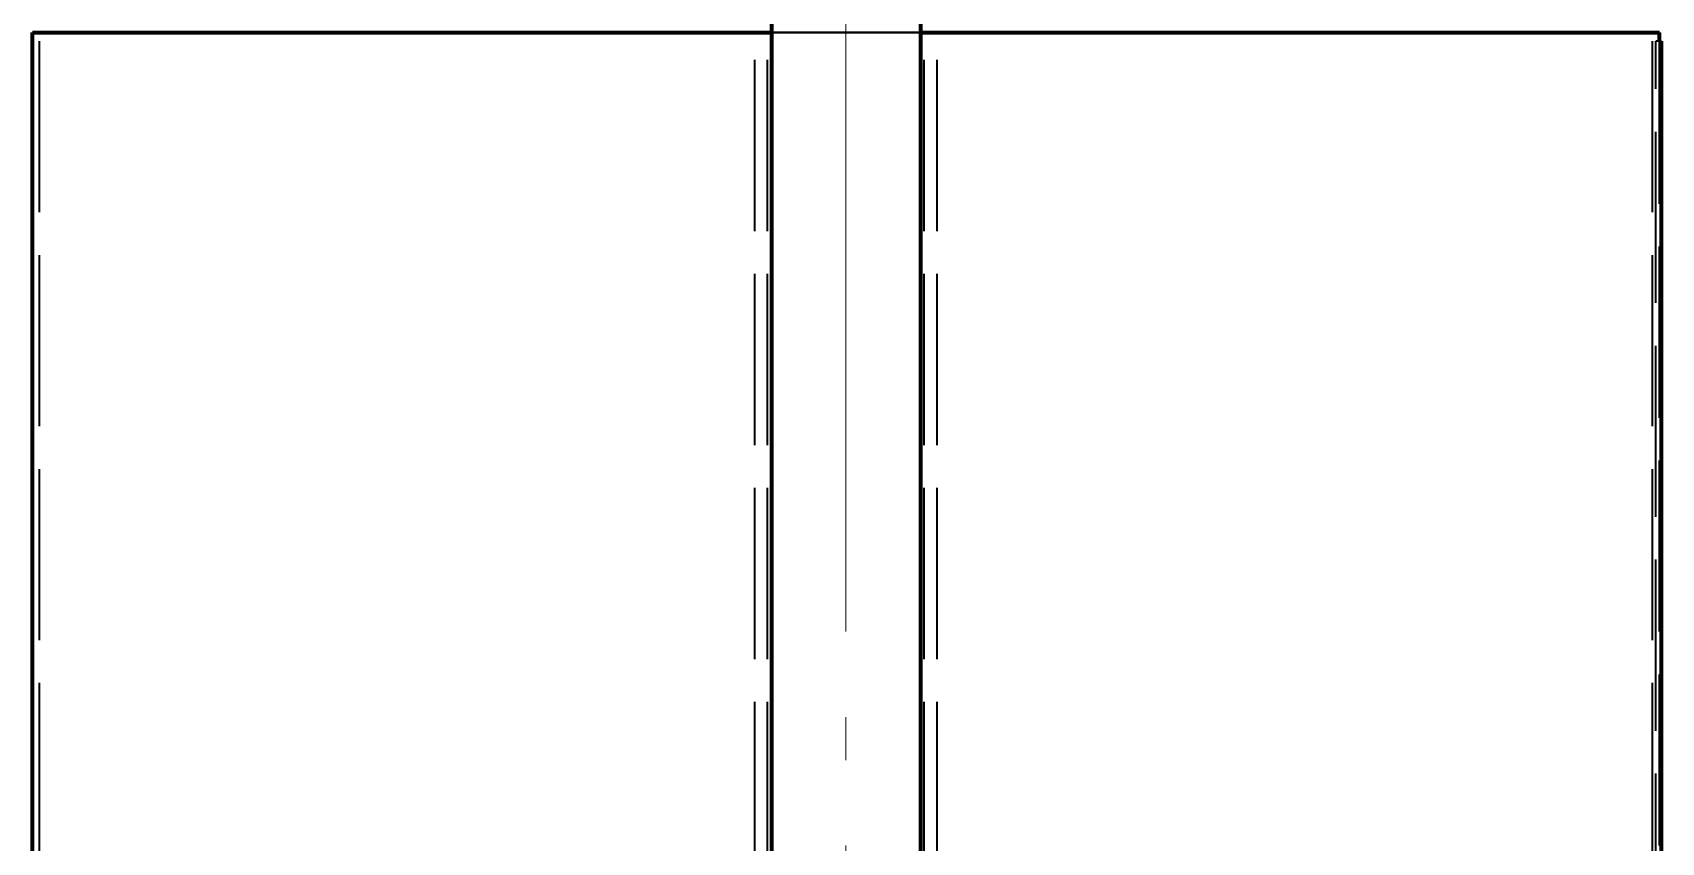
# Model space of a CAD drawing. Header units: millimetres. Extents: x 0 to 2208, y 0 to 420.
# Drawn here: x 170.83 to 208.88, y 198.61 to 217.54 of the extents above; entities that cross this region are included whole.
import ezdxf

# ---------------------------------------------------------------- set-up
doc = ezdxf.new("R2010")
doc.units = ezdxf.units.MM
doc.linetypes.add('IRAM-E-TRAZOS', pattern=[5, 4, -1])
doc.linetypes.add('IRAM-F-TRAZO-PUNTO', pattern=[20, 15, -2, 1, -2])
for name, color, linetype, lineweight in [('01-VISIBLE', 7, 'CONTINUOUS', 70), ('02-OCULTA', 4, 'IRAM-E-TRAZOS', 35), ('03-EJE', 1, 'IRAM-F-TRAZO-PUNTO', 18)]:
    doc.layers.add(name, color=color, linetype=linetype, lineweight=lineweight)

msp = doc.modelspace()

# ---------------------------------------------------------------- linework, layer by layer
at = {"layer": '01-VISIBLE'}
for p, q in [((188.087, 227.22), (188.087, 187.135)), ((191.567, 227.22), (191.567, 187.135)), ((170.827, 178.935), (170.827, 217.535)), ((208.827, 217.335), (208.827, 217.535)), ((208.875, 198.138), (208.875, 217.335))]:
    msp.add_line(p, q, dxfattribs=at)
for points in [[(170.827, 217.535), (170.927, 217.535), (171.028, 217.535), (171.128, 217.535), (171.228, 217.535), (171.329, 217.535), (171.429, 217.535), (171.529, 217.535), (171.63, 217.535), (171.73, 217.535), (171.83, 217.535), (171.931, 217.535), (172.031, 217.535), (172.132, 217.535), (172.232, 217.535), (172.332, 217.535), (172.433, 217.535), (172.533, 217.535), (172.633, 217.535), (172.734, 217.535), (172.834, 217.535), (172.934, 217.535), (173.035, 217.535), (173.135, 217.535), (173.235, 217.535), (173.336, 217.535), (173.436, 217.535), (173.536, 217.535), (173.637, 217.535), (173.737, 217.535), (173.837, 217.535), (173.938, 217.535), (174.038, 217.535), (174.139, 217.535), (174.239, 217.535), (174.339, 217.535), (174.44, 217.535), (174.54, 217.535), (174.64, 217.535), (174.741, 217.535), (174.841, 217.535), (174.941, 217.535), (175.042, 217.535), (175.142, 217.535), (175.242, 217.535), (175.343, 217.535), (175.443, 217.535), (175.543, 217.535), (175.644, 217.535), (175.744, 217.535), (175.844, 217.535), (175.945, 217.535), (176.045, 217.535), (176.145, 217.535), (176.246, 217.535), (176.346, 217.535), (176.447, 217.535), (176.547, 217.535), (176.647, 217.535), (176.748, 217.535), (176.848, 217.535), (176.948, 217.535), (177.049, 217.535), (177.149, 217.535), (177.249, 217.535), (177.35, 217.535), (177.45, 217.535), (177.55, 217.535), (177.651, 217.535), (177.751, 217.535), (177.851, 217.535), (177.952, 217.535), (178.052, 217.535), (178.152, 217.535), (178.253, 217.535), (178.353, 217.535), (178.454, 217.535), (178.554, 217.535), (178.654, 217.535), (178.755, 217.535), (178.855, 217.535), (178.955, 217.535), (179.056, 217.535), (179.156, 217.535), (179.256, 217.535), (179.357, 217.535), (179.457, 217.535), (179.557, 217.535), (179.658, 217.535), (179.758, 217.535), (179.858, 217.535), (179.959, 217.535), (180.059, 217.535), (180.159, 217.535), (180.26, 217.535), (180.36, 217.535), (180.46, 217.535), (180.561, 217.535), (180.661, 217.535), (180.762, 217.535), (180.862, 217.535), (180.962, 217.535), (181.063, 217.535), (181.163, 217.535), (181.263, 217.535), (181.364, 217.535), (181.464, 217.535), (181.564, 217.535), (181.665, 217.535), (181.765, 217.535), (181.865, 217.535), (181.966, 217.535), (182.066, 217.535), (182.166, 217.535), (182.267, 217.535), (182.367, 217.535), (182.467, 217.535), (182.568, 217.535), (182.668, 217.535), (182.769, 217.535), (182.869, 217.535), (182.969, 217.535), (183.07, 217.535), (183.17, 217.535), (183.27, 217.535), (183.371, 217.535), (183.471, 217.535), (183.571, 217.535), (183.672, 217.535), (183.772, 217.535), (183.872, 217.535), (183.973, 217.535), (184.073, 217.535), (184.173, 217.535), (184.274, 217.535), (184.374, 217.535), (184.474, 217.535), (184.575, 217.535), (184.675, 217.535), (184.775, 217.535), (184.876, 217.535), (184.976, 217.535), (185.077, 217.535), (185.177, 217.535), (185.277, 217.535), (185.378, 217.535), (185.478, 217.535), (185.578, 217.535), (185.679, 217.535), (185.779, 217.535), (185.879, 217.535), (185.98, 217.535), (186.08, 217.535), (186.18, 217.535), (186.281, 217.535), (186.381, 217.535), (186.481, 217.535), (186.582, 217.535), (186.682, 217.535), (186.782, 217.535), (186.883, 217.535), (186.983, 217.535), (187.084, 217.535), (187.184, 217.535), (187.284, 217.535), (187.385, 217.535), (187.485, 217.535), (187.585, 217.535), (187.686, 217.535), (187.786, 217.535), (187.886, 217.535), (187.987, 217.535), (188.087, 217.535)], [(191.567, 217.535), (191.667, 217.535), (191.768, 217.535), (191.868, 217.535), (191.968, 217.535), (192.069, 217.535), (192.169, 217.535), (192.269, 217.535), (192.37, 217.535), (192.47, 217.535), (192.57, 217.535), (192.671, 217.535), (192.771, 217.535), (192.872, 217.535), (192.972, 217.535), (193.072, 217.535), (193.173, 217.535), (193.273, 217.535), (193.373, 217.535), (193.474, 217.535), (193.574, 217.535), (193.674, 217.535), (193.775, 217.535), (193.875, 217.535), (193.975, 217.535), (194.076, 217.535), (194.176, 217.535), (194.276, 217.535), (194.377, 217.535), (194.477, 217.535), (194.577, 217.535), (194.678, 217.535), (194.778, 217.535), (194.879, 217.535), (194.979, 217.535), (195.079, 217.535), (195.18, 217.535), (195.28, 217.535), (195.38, 217.535), (195.481, 217.535), (195.581, 217.535), (195.681, 217.535), (195.782, 217.535), (195.882, 217.535), (195.982, 217.535), (196.083, 217.535), (196.183, 217.535), (196.283, 217.535), (196.384, 217.535), (196.484, 217.535), (196.584, 217.535), (196.685, 217.535), (196.785, 217.535), (196.885, 217.535), (196.986, 217.535), (197.086, 217.535), (197.187, 217.535), (197.287, 217.535), (197.387, 217.535), (197.488, 217.535), (197.588, 217.535), (197.688, 217.535), (197.789, 217.535), (197.889, 217.535), (197.989, 217.535), (198.09, 217.535), (198.19, 217.535), (198.29, 217.535), (198.391, 217.535), (198.491, 217.535), (198.591, 217.535), (198.692, 217.535), (198.792, 217.535), (198.892, 217.535), (198.993, 217.535), (199.093, 217.535), (199.194, 217.535), (199.294, 217.535), (199.394, 217.535), (199.495, 217.535), (199.595, 217.535), (199.695, 217.535), (199.796, 217.535), (199.896, 217.535), (199.996, 217.535), (200.097, 217.535), (200.197, 217.535), (200.297, 217.535), (200.398, 217.535), (200.498, 217.535), (200.598, 217.535), (200.699, 217.535), (200.799, 217.535), (200.899, 217.535), (201, 217.535), (201.1, 217.535), (201.2, 217.535), (201.301, 217.535), (201.401, 217.535), (201.502, 217.535), (201.602, 217.535), (201.702, 217.535), (201.803, 217.535), (201.903, 217.535), (202.003, 217.535), (202.104, 217.535), (202.204, 217.535), (202.304, 217.535), (202.405, 217.535), (202.505, 217.535), (202.605, 217.535), (202.706, 217.535), (202.806, 217.535), (202.906, 217.535), (203.007, 217.535), (203.107, 217.535), (203.207, 217.535), (203.308, 217.535), (203.408, 217.535), (203.509, 217.535), (203.609, 217.535), (203.709, 217.535), (203.81, 217.535), (203.91, 217.535), (204.01, 217.535), (204.111, 217.535), (204.211, 217.535), (204.311, 217.535), (204.412, 217.535), (204.512, 217.535), (204.612, 217.535), (204.713, 217.535), (204.813, 217.535), (204.913, 217.535), (205.014, 217.535), (205.114, 217.535), (205.214, 217.535), (205.315, 217.535), (205.415, 217.535), (205.515, 217.535), (205.616, 217.535), (205.716, 217.535), (205.817, 217.535), (205.917, 217.535), (206.017, 217.535), (206.118, 217.535), (206.218, 217.535), (206.318, 217.535), (206.419, 217.535), (206.519, 217.535), (206.619, 217.535), (206.72, 217.535), (206.82, 217.535), (206.92, 217.535), (207.021, 217.535), (207.121, 217.535), (207.221, 217.535), (207.322, 217.535), (207.422, 217.535), (207.522, 217.535), (207.623, 217.535), (207.723, 217.535), (207.824, 217.535), (207.924, 217.535), (208.024, 217.535), (208.125, 217.535), (208.225, 217.535), (208.325, 217.535), (208.426, 217.535), (208.526, 217.535), (208.626, 217.535), (208.727, 217.535), (208.827, 217.535)]]:
    msp.add_lwpolyline(points, dxfattribs=at)
at = {"layer": '02-OCULTA'}
for p, q in [((187.697, 127.895), (187.697, 230.99)), ((187.997, 127.895), (187.997, 230.99)), ((191.657, 127.895), (191.657, 230.99)), ((191.957, 127.895), (191.957, 230.99)), ((170.987, 123.335), (170.987, 217.535)), ((208.667, 123.335), (208.667, 217.535)), ((208.875, 217.335), (208.747, 217.335)), ((208.747, 126.217), (208.747, 217.335)), ((208.875, 217.335), (208.747, 217.335)), ((208.747, 126.217), (208.747, 217.335)), ((208.827, 123.535), (208.827, 217.335)), ((208.875, 123.535), (208.875, 217.335))]:
    msp.add_line(p, q, dxfattribs=at)
for points in [[(189.827, 217.535), (189.727, 217.535), (189.627, 217.535), (189.527, 217.535), (189.427, 217.535), (189.327, 217.535), (189.227, 217.535), (189.127, 217.535), (189.027, 217.535), (188.927, 217.535), (188.827, 217.535), (188.727, 217.535), (188.627, 217.535), (188.527, 217.535), (188.427, 217.535), (188.327, 217.535), (188.227, 217.535), (188.127, 217.535), (188.027, 217.535), (187.927, 217.535), (187.827, 217.535), (187.727, 217.535), (187.627, 217.535), (187.527, 217.535), (187.427, 217.535), (187.327, 217.535), (187.227, 217.535), (187.127, 217.535), (187.027, 217.535), (186.927, 217.535), (186.827, 217.535), (186.727, 217.535), (186.627, 217.535), (186.527, 217.535), (186.427, 217.535), (186.327, 217.535), (186.227, 217.535), (186.127, 217.535), (186.027, 217.535), (185.927, 217.535), (185.827, 217.535), (185.727, 217.535), (185.627, 217.535), (185.527, 217.535), (185.427, 217.535), (185.327, 217.535), (185.227, 217.535), (185.127, 217.535), (185.027, 217.535), (184.927, 217.535), (184.827, 217.535), (184.727, 217.535), (184.627, 217.535), (184.527, 217.535), (184.427, 217.535), (184.327, 217.535), (184.227, 217.535), (184.127, 217.535), (184.027, 217.535), (183.927, 217.535), (183.827, 217.535), (183.727, 217.535), (183.627, 217.535), (183.527, 217.535), (183.427, 217.535), (183.327, 217.535), (183.227, 217.535), (183.127, 217.535), (183.027, 217.535), (182.927, 217.535), (182.827, 217.535), (182.727, 217.535), (182.627, 217.535), (182.527, 217.535), (182.427, 217.535), (182.327, 217.535), (182.227, 217.535), (182.127, 217.535), (182.027, 217.535), (181.927, 217.535), (181.827, 217.535), (181.727, 217.535), (181.627, 217.535), (181.527, 217.535), (181.427, 217.535), (181.327, 217.535), (181.227, 217.535), (181.127, 217.535), (181.027, 217.535), (180.927, 217.535), (180.827, 217.535), (180.727, 217.535), (180.627, 217.535), (180.527, 217.535), (180.427, 217.535), (180.327, 217.535), (180.227, 217.535), (180.127, 217.535), (180.027, 217.535), (179.927, 217.535), (179.827, 217.535), (179.727, 217.535), (179.627, 217.535), (179.527, 217.535), (179.427, 217.535), (179.327, 217.535), (179.227, 217.535), (179.127, 217.535), (179.027, 217.535), (178.927, 217.535), (178.827, 217.535), (178.727, 217.535), (178.627, 217.535), (178.527, 217.535), (178.427, 217.535), (178.327, 217.535), (178.227, 217.535), (178.127, 217.535), (178.027, 217.535), (177.927, 217.535), (177.827, 217.535), (177.727, 217.535), (177.627, 217.535), (177.527, 217.535), (177.427, 217.535), (177.327, 217.535), (177.227, 217.535), (177.127, 217.535), (177.027, 217.535), (176.927, 217.535), (176.827, 217.535), (176.727, 217.535), (176.627, 217.535), (176.527, 217.535), (176.427, 217.535), (176.327, 217.535), (176.227, 217.535), (176.127, 217.535), (176.027, 217.535), (175.927, 217.535), (175.827, 217.535), (175.727, 217.535), (175.627, 217.535), (175.527, 217.535), (175.427, 217.535), (175.327, 217.535), (175.227, 217.535), (175.127, 217.535), (175.027, 217.535), (174.927, 217.535), (174.827, 217.535), (174.727, 217.535), (174.627, 217.535), (174.527, 217.535), (174.427, 217.535), (174.327, 217.535), (174.227, 217.535), (174.127, 217.535), (174.027, 217.535), (173.927, 217.535), (173.827, 217.535), (173.727, 217.535), (173.627, 217.535), (173.527, 217.535), (173.427, 217.535), (173.327, 217.535), (173.227, 217.535), (173.127, 217.535), (173.027, 217.535), (172.927, 217.535), (172.827, 217.535), (172.727, 217.535), (172.627, 217.535), (172.527, 217.535), (172.427, 217.535), (172.327, 217.535), (172.227, 217.535), (172.127, 217.535), (172.027, 217.535), (171.927, 217.535), (171.827, 217.535), (171.727, 217.535), (171.627, 217.535), (171.527, 217.535), (171.427, 217.535), (171.327, 217.535), (171.227, 217.535), (171.127, 217.535), (171.027, 217.535), (170.927, 217.535), (170.827, 217.535)], [(189.827, 217.535), (189.727, 217.535), (189.627, 217.535), (189.526, 217.535), (189.426, 217.535), (189.326, 217.535), (189.226, 217.535), (189.126, 217.535), (189.025, 217.535), (188.925, 217.535), (188.825, 217.535), (188.725, 217.535), (188.624, 217.535), (188.524, 217.535), (188.424, 217.535), (188.324, 217.535), (188.224, 217.535), (188.123, 217.535), (188.023, 217.535), (187.923, 217.535), (187.823, 217.535), (187.723, 217.535), (187.622, 217.535), (187.522, 217.535), (187.422, 217.535), (187.322, 217.535), (187.221, 217.535), (187.121, 217.535), (187.021, 217.535), (186.921, 217.535), (186.821, 217.535), (186.72, 217.535), (186.62, 217.535), (186.52, 217.535), (186.42, 217.535), (186.32, 217.535), (186.219, 217.535), (186.119, 217.535), (186.019, 217.535), (185.919, 217.535), (185.818, 217.535), (185.718, 217.535), (185.618, 217.535), (185.518, 217.535), (185.418, 217.535), (185.317, 217.535), (185.217, 217.535), (185.117, 217.535), (185.017, 217.535), (184.917, 217.535), (184.816, 217.535), (184.716, 217.535), (184.616, 217.535), (184.516, 217.535), (184.416, 217.535), (184.315, 217.535), (184.215, 217.535), (184.115, 217.535), (184.015, 217.535), (183.914, 217.535), (183.814, 217.535), (183.714, 217.535), (183.614, 217.535), (183.514, 217.535), (183.413, 217.535), (183.313, 217.535), (183.213, 217.535), (183.113, 217.535), (183.013, 217.535), (182.912, 217.535), (182.812, 217.535), (182.712, 217.535), (182.612, 217.535), (182.511, 217.535), (182.411, 217.535), (182.311, 217.535), (182.211, 217.535), (182.111, 217.535), (182.01, 217.535), (181.91, 217.535), (181.81, 217.535), (181.71, 217.535), (181.61, 217.535), (181.509, 217.535), (181.409, 217.535), (181.309, 217.535), (181.209, 217.535), (181.108, 217.535), (181.008, 217.535), (180.908, 217.535), (180.808, 217.535), (180.708, 217.535), (180.607, 217.535), (180.507, 217.535), (180.407, 217.535), (180.307, 217.535), (180.207, 217.535), (180.106, 217.535), (180.006, 217.535), (179.906, 217.535), (179.806, 217.535), (179.706, 217.535), (179.605, 217.535), (179.505, 217.535), (179.405, 217.535), (179.305, 217.535), (179.204, 217.535), (179.104, 217.535), (179.004, 217.535), (178.904, 217.535), (178.804, 217.535), (178.703, 217.535), (178.603, 217.535), (178.503, 217.535), (178.403, 217.535), (178.303, 217.535), (178.202, 217.535), (178.102, 217.535), (178.002, 217.535), (177.902, 217.535), (177.801, 217.535), (177.701, 217.535), (177.601, 217.535), (177.501, 217.535), (177.401, 217.535), (177.3, 217.535), (177.2, 217.535), (177.1, 217.535), (177, 217.535), (176.9, 217.535), (176.799, 217.535), (176.699, 217.535), (176.599, 217.535), (176.499, 217.535), (176.398, 217.535), (176.298, 217.535), (176.198, 217.535), (176.098, 217.535), (175.998, 217.535), (175.897, 217.535), (175.797, 217.535), (175.697, 217.535), (175.597, 217.535), (175.497, 217.535), (175.396, 217.535), (175.296, 217.535), (175.196, 217.535), (175.096, 217.535), (174.996, 217.535), (174.895, 217.535), (174.795, 217.535), (174.695, 217.535), (174.595, 217.535), (174.494, 217.535), (174.394, 217.535), (174.294, 217.535), (174.194, 217.535), (174.094, 217.535), (173.993, 217.535), (173.893, 217.535), (173.793, 217.535), (173.693, 217.535), (173.593, 217.535), (173.492, 217.535), (173.392, 217.535), (173.292, 217.535), (173.192, 217.535), (173.091, 217.535), (172.991, 217.535), (172.891, 217.535), (172.791, 217.535), (172.691, 217.535), (172.59, 217.535), (172.49, 217.535), (172.39, 217.535), (172.29, 217.535), (172.19, 217.535), (172.089, 217.535), (171.989, 217.535), (171.889, 217.535), (171.789, 217.535), (171.688, 217.535), (171.588, 217.535), (171.488, 217.535), (171.388, 217.535), (171.288, 217.535), (171.187, 217.535), (171.087, 217.535), (170.987, 217.535)], [(170.987, 217.535), (171.087, 217.535), (171.187, 217.535), (171.288, 217.535), (171.388, 217.535), (171.488, 217.535), (171.588, 217.535), (171.688, 217.535), (171.789, 217.535), (171.889, 217.535), (171.989, 217.535), (172.089, 217.535), (172.19, 217.535), (172.29, 217.535), (172.39, 217.535), (172.49, 217.535), (172.59, 217.535), (172.691, 217.535), (172.791, 217.535), (172.891, 217.535), (172.991, 217.535), (173.091, 217.535), (173.192, 217.535), (173.292, 217.535), (173.392, 217.535), (173.492, 217.535), (173.593, 217.535), (173.693, 217.535), (173.793, 217.535), (173.893, 217.535), (173.993, 217.535), (174.094, 217.535), (174.194, 217.535), (174.294, 217.535), (174.394, 217.535), (174.494, 217.535), (174.595, 217.535), (174.695, 217.535), (174.795, 217.535), (174.895, 217.535), (174.996, 217.535), (175.096, 217.535), (175.196, 217.535), (175.296, 217.535), (175.396, 217.535), (175.497, 217.535), (175.597, 217.535), (175.697, 217.535), (175.797, 217.535), (175.897, 217.535), (175.998, 217.535), (176.098, 217.535), (176.198, 217.535), (176.298, 217.535), (176.398, 217.535), (176.499, 217.535), (176.599, 217.535), (176.699, 217.535), (176.799, 217.535), (176.9, 217.535), (177, 217.535), (177.1, 217.535), (177.2, 217.535), (177.3, 217.535), (177.401, 217.535), (177.501, 217.535), (177.601, 217.535), (177.701, 217.535), (177.801, 217.535), (177.902, 217.535), (178.002, 217.535), (178.102, 217.535), (178.202, 217.535), (178.303, 217.535), (178.403, 217.535), (178.503, 217.535), (178.603, 217.535), (178.703, 217.535), (178.804, 217.535), (178.904, 217.535), (179.004, 217.535), (179.104, 217.535), (179.204, 217.535), (179.305, 217.535), (179.405, 217.535), (179.505, 217.535), (179.605, 217.535), (179.706, 217.535), (179.806, 217.535), (179.906, 217.535), (180.006, 217.535), (180.106, 217.535), (180.207, 217.535), (180.307, 217.535), (180.407, 217.535), (180.507, 217.535), (180.607, 217.535), (180.708, 217.535), (180.808, 217.535), (180.908, 217.535), (181.008, 217.535), (181.108, 217.535), (181.209, 217.535), (181.309, 217.535), (181.409, 217.535), (181.509, 217.535), (181.61, 217.535), (181.71, 217.535), (181.81, 217.535), (181.91, 217.535), (182.01, 217.535), (182.111, 217.535), (182.211, 217.535), (182.311, 217.535), (182.411, 217.535), (182.511, 217.535), (182.612, 217.535), (182.712, 217.535), (182.812, 217.535), (182.912, 217.535), (183.013, 217.535), (183.113, 217.535), (183.213, 217.535), (183.313, 217.535), (183.413, 217.535), (183.514, 217.535), (183.614, 217.535), (183.714, 217.535), (183.814, 217.535), (183.914, 217.535), (184.015, 217.535), (184.115, 217.535), (184.215, 217.535), (184.315, 217.535), (184.416, 217.535), (184.516, 217.535), (184.616, 217.535), (184.716, 217.535), (184.816, 217.535), (184.917, 217.535), (185.017, 217.535), (185.117, 217.535), (185.217, 217.535), (185.317, 217.535), (185.418, 217.535), (185.518, 217.535), (185.618, 217.535), (185.718, 217.535), (185.818, 217.535), (185.919, 217.535), (186.019, 217.535), (186.119, 217.535), (186.219, 217.535), (186.32, 217.535), (186.42, 217.535), (186.52, 217.535), (186.62, 217.535), (186.72, 217.535), (186.821, 217.535), (186.921, 217.535), (187.021, 217.535), (187.121, 217.535), (187.221, 217.535), (187.322, 217.535), (187.422, 217.535), (187.522, 217.535), (187.622, 217.535), (187.723, 217.535), (187.823, 217.535), (187.923, 217.535), (188.023, 217.535), (188.123, 217.535), (188.224, 217.535), (188.324, 217.535), (188.424, 217.535), (188.524, 217.535), (188.624, 217.535), (188.725, 217.535), (188.825, 217.535), (188.925, 217.535), (189.025, 217.535), (189.126, 217.535), (189.226, 217.535), (189.326, 217.535), (189.426, 217.535), (189.526, 217.535), (189.627, 217.535), (189.727, 217.535), (189.827, 217.535), (189.927, 217.535), (190.027, 217.535), (190.128, 217.535), (190.228, 217.535), (190.328, 217.535), (190.428, 217.535), (190.528, 217.535), (190.629, 217.535), (190.729, 217.535), (190.829, 217.535), (190.929, 217.535), (191.03, 217.535), (191.13, 217.535), (191.23, 217.535), (191.33, 217.535), (191.43, 217.535), (191.531, 217.535), (191.631, 217.535), (191.731, 217.535), (191.831, 217.535), (191.931, 217.535), (192.032, 217.535), (192.132, 217.535), (192.232, 217.535), (192.332, 217.535), (192.433, 217.535), (192.533, 217.535), (192.633, 217.535), (192.733, 217.535), (192.833, 217.535), (192.934, 217.535), (193.034, 217.535), (193.134, 217.535), (193.234, 217.535), (193.334, 217.535), (193.435, 217.535), (193.535, 217.535), (193.635, 217.535), (193.735, 217.535), (193.836, 217.535), (193.936, 217.535), (194.036, 217.535), (194.136, 217.535), (194.236, 217.535), (194.337, 217.535), (194.437, 217.535), (194.537, 217.535), (194.637, 217.535), (194.737, 217.535), (194.838, 217.535), (194.938, 217.535), (195.038, 217.535), (195.138, 217.535), (195.238, 217.535), (195.339, 217.535), (195.439, 217.535), (195.539, 217.535), (195.639, 217.535), (195.74, 217.535), (195.84, 217.535), (195.94, 217.535), (196.04, 217.535), (196.14, 217.535), (196.241, 217.535), (196.341, 217.535), (196.441, 217.535), (196.541, 217.535), (196.641, 217.535), (196.742, 217.535), (196.842, 217.535), (196.942, 217.535), (197.042, 217.535), (197.143, 217.535), (197.243, 217.535), (197.343, 217.535), (197.443, 217.535), (197.543, 217.535), (197.644, 217.535), (197.744, 217.535), (197.844, 217.535), (197.944, 217.535), (198.044, 217.535), (198.145, 217.535), (198.245, 217.535), (198.345, 217.535), (198.445, 217.535), (198.546, 217.535), (198.646, 217.535), (198.746, 217.535), (198.846, 217.535), (198.946, 217.535), (199.047, 217.535), (199.147, 217.535), (199.247, 217.535), (199.347, 217.535), (199.447, 217.535), (199.548, 217.535), (199.648, 217.535), (199.748, 217.535), (199.848, 217.535), (199.948, 217.535), (200.049, 217.535), (200.149, 217.535), (200.249, 217.535), (200.349, 217.535), (200.45, 217.535), (200.55, 217.535), (200.65, 217.535), (200.75, 217.535), (200.85, 217.535), (200.951, 217.535), (201.051, 217.535), (201.151, 217.535), (201.251, 217.535), (201.351, 217.535), (201.452, 217.535), (201.552, 217.535), (201.652, 217.535), (201.752, 217.535), (201.853, 217.535), (201.953, 217.535), (202.053, 217.535), (202.153, 217.535), (202.253, 217.535), (202.354, 217.535), (202.454, 217.535), (202.554, 217.535), (202.654, 217.535), (202.754, 217.535), (202.855, 217.535), (202.955, 217.535), (203.055, 217.535), (203.155, 217.535), (203.256, 217.535), (203.356, 217.535), (203.456, 217.535), (203.556, 217.535), (203.656, 217.535), (203.757, 217.535), (203.857, 217.535), (203.957, 217.535), (204.057, 217.535), (204.157, 217.535), (204.258, 217.535), (204.358, 217.535), (204.458, 217.535), (204.558, 217.535), (204.658, 217.535), (204.759, 217.535), (204.859, 217.535), (204.959, 217.535), (205.059, 217.535), (205.16, 217.535), (205.26, 217.535), (205.36, 217.535), (205.46, 217.535), (205.56, 217.535), (205.661, 217.535), (205.761, 217.535), (205.861, 217.535), (205.961, 217.535), (206.061, 217.535), (206.162, 217.535), (206.262, 217.535), (206.362, 217.535), (206.462, 217.535), (206.563, 217.535), (206.663, 217.535), (206.763, 217.535), (206.863, 217.535), (206.963, 217.535), (207.064, 217.535), (207.164, 217.535), (207.264, 217.535), (207.364, 217.535), (207.464, 217.535), (207.565, 217.535), (207.665, 217.535), (207.765, 217.535), (207.865, 217.535), (207.966, 217.535), (208.066, 217.535), (208.166, 217.535), (208.266, 217.535), (208.366, 217.535), (208.467, 217.535), (208.567, 217.535), (208.667, 217.535)], [(188.087, 217.535), (188.189, 217.535), (188.292, 217.535), (188.394, 217.535), (188.496, 217.535), (188.599, 217.535), (188.701, 217.535), (188.803, 217.535), (188.906, 217.535), (189.008, 217.535), (189.111, 217.535), (189.213, 217.535), (189.315, 217.535), (189.418, 217.535), (189.52, 217.535), (189.622, 217.535), (189.725, 217.535), (189.827, 217.535), (189.929, 217.535), (190.032, 217.535), (190.134, 217.535), (190.236, 217.535), (190.339, 217.535), (190.441, 217.535), (190.543, 217.535), (190.646, 217.535), (190.748, 217.535), (190.851, 217.535), (190.953, 217.535), (191.055, 217.535), (191.158, 217.535), (191.26, 217.535), (191.362, 217.535), (191.465, 217.535), (191.567, 217.535)], [(208.827, 217.535), (208.726, 217.535), (208.626, 217.535), (208.525, 217.535), (208.425, 217.535), (208.324, 217.535), (208.224, 217.535), (208.123, 217.535), (208.023, 217.535), (207.922, 217.535), (207.822, 217.535), (207.721, 217.535), (207.621, 217.535), (207.52, 217.535), (207.42, 217.535), (207.319, 217.535), (207.219, 217.535), (207.118, 217.535), (207.017, 217.535), (206.917, 217.535), (206.816, 217.535), (206.716, 217.535), (206.615, 217.535), (206.515, 217.535), (206.414, 217.535), (206.314, 217.535), (206.213, 217.535), (206.113, 217.535), (206.012, 217.535), (205.912, 217.535), (205.811, 217.535), (205.711, 217.535), (205.61, 217.535), (205.51, 217.535), (205.409, 217.535), (205.308, 217.535), (205.208, 217.535), (205.107, 217.535), (205.007, 217.535), (204.906, 217.535), (204.806, 217.535), (204.705, 217.535), (204.605, 217.535), (204.504, 217.535), (204.404, 217.535), (204.303, 217.535), (204.203, 217.535), (204.102, 217.535), (204.002, 217.535), (203.901, 217.535), (203.801, 217.535), (203.7, 217.535), (203.599, 217.535), (203.499, 217.535), (203.398, 217.535), (203.298, 217.535), (203.197, 217.535), (203.097, 217.535), (202.996, 217.535), (202.896, 217.535), (202.795, 217.535), (202.695, 217.535), (202.594, 217.535), (202.494, 217.535), (202.393, 217.535), (202.293, 217.535), (202.192, 217.535), (202.092, 217.535), (201.991, 217.535), (201.89, 217.535), (201.79, 217.535), (201.689, 217.535), (201.589, 217.535), (201.488, 217.535), (201.388, 217.535), (201.287, 217.535), (201.187, 217.535), (201.086, 217.535), (200.986, 217.535), (200.885, 217.535), (200.785, 217.535), (200.684, 217.535), (200.584, 217.535), (200.483, 217.535), (200.383, 217.535), (200.282, 217.535), (200.181, 217.535), (200.081, 217.535), (199.98, 217.535), (199.88, 217.535), (199.779, 217.535), (199.679, 217.535), (199.578, 217.535), (199.478, 217.535), (199.377, 217.535), (199.277, 217.535), (199.176, 217.535), (199.076, 217.535), (198.975, 217.535), (198.875, 217.535), (198.774, 217.535), (198.674, 217.535), (198.573, 217.535), (198.473, 217.535), (198.372, 217.535), (198.271, 217.535), (198.171, 217.535), (198.07, 217.535), (197.97, 217.535), (197.869, 217.535), (197.769, 217.535), (197.668, 217.535), (197.568, 217.535), (197.467, 217.535), (197.367, 217.535), (197.266, 217.535), (197.166, 217.535), (197.065, 217.535), (196.965, 217.535), (196.864, 217.535), (196.764, 217.535), (196.663, 217.535), (196.562, 217.535), (196.462, 217.535), (196.361, 217.535), (196.261, 217.535), (196.16, 217.535), (196.06, 217.535), (195.959, 217.535), (195.859, 217.535), (195.758, 217.535), (195.658, 217.535), (195.557, 217.535), (195.457, 217.535), (195.356, 217.535), (195.256, 217.535), (195.155, 217.535), (195.055, 217.535), (194.954, 217.535), (194.853, 217.535), (194.753, 217.535), (194.652, 217.535), (194.552, 217.535), (194.451, 217.535), (194.351, 217.535), (194.25, 217.535), (194.15, 217.535), (194.049, 217.535), (193.949, 217.535), (193.848, 217.535), (193.748, 217.535), (193.647, 217.535), (193.547, 217.535), (193.446, 217.535), (193.346, 217.535), (193.245, 217.535), (193.144, 217.535), (193.044, 217.535), (192.943, 217.535), (192.843, 217.535), (192.742, 217.535), (192.642, 217.535), (192.541, 217.535), (192.441, 217.535), (192.34, 217.535), (192.24, 217.535), (192.139, 217.535), (192.039, 217.535), (191.938, 217.535), (191.838, 217.535), (191.737, 217.535), (191.637, 217.535), (191.536, 217.535), (191.435, 217.535), (191.335, 217.535), (191.234, 217.535), (191.134, 217.535), (191.033, 217.535), (190.933, 217.535), (190.832, 217.535), (190.732, 217.535), (190.631, 217.535), (190.531, 217.535), (190.43, 217.535), (190.33, 217.535), (190.229, 217.535), (190.129, 217.535), (190.028, 217.535), (189.928, 217.535), (189.827, 217.535)], [(208.667, 217.535), (208.567, 217.535), (208.467, 217.535), (208.366, 217.535), (208.266, 217.535), (208.166, 217.535), (208.066, 217.535), (207.966, 217.535), (207.865, 217.535), (207.765, 217.535), (207.665, 217.535), (207.565, 217.535), (207.464, 217.535), (207.364, 217.535), (207.264, 217.535), (207.164, 217.535), (207.064, 217.535), (206.963, 217.535), (206.863, 217.535), (206.763, 217.535), (206.663, 217.535), (206.563, 217.535), (206.462, 217.535), (206.362, 217.535), (206.262, 217.535), (206.162, 217.535), (206.061, 217.535), (205.961, 217.535), (205.861, 217.535), (205.761, 217.535), (205.661, 217.535), (205.56, 217.535), (205.46, 217.535), (205.36, 217.535), (205.26, 217.535), (205.16, 217.535), (205.059, 217.535), (204.959, 217.535), (204.859, 217.535), (204.759, 217.535), (204.658, 217.535), (204.558, 217.535), (204.458, 217.535), (204.358, 217.535), (204.258, 217.535), (204.157, 217.535), (204.057, 217.535), (203.957, 217.535), (203.857, 217.535), (203.757, 217.535), (203.656, 217.535), (203.556, 217.535), (203.456, 217.535), (203.356, 217.535), (203.256, 217.535), (203.155, 217.535), (203.055, 217.535), (202.955, 217.535), (202.855, 217.535), (202.754, 217.535), (202.654, 217.535), (202.554, 217.535), (202.454, 217.535), (202.354, 217.535), (202.253, 217.535), (202.153, 217.535), (202.053, 217.535), (201.953, 217.535), (201.853, 217.535), (201.752, 217.535), (201.652, 217.535), (201.552, 217.535), (201.452, 217.535), (201.351, 217.535), (201.251, 217.535), (201.151, 217.535), (201.051, 217.535), (200.951, 217.535), (200.85, 217.535), (200.75, 217.535), (200.65, 217.535), (200.55, 217.535), (200.45, 217.535), (200.349, 217.535), (200.249, 217.535), (200.149, 217.535), (200.049, 217.535), (199.948, 217.535), (199.848, 217.535), (199.748, 217.535), (199.648, 217.535), (199.548, 217.535), (199.447, 217.535), (199.347, 217.535), (199.247, 217.535), (199.147, 217.535), (199.047, 217.535), (198.946, 217.535), (198.846, 217.535), (198.746, 217.535), (198.646, 217.535), (198.546, 217.535), (198.445, 217.535), (198.345, 217.535), (198.245, 217.535), (198.145, 217.535), (198.044, 217.535), (197.944, 217.535), (197.844, 217.535), (197.744, 217.535), (197.644, 217.535), (197.543, 217.535), (197.443, 217.535), (197.343, 217.535), (197.243, 217.535), (197.143, 217.535), (197.042, 217.535), (196.942, 217.535), (196.842, 217.535), (196.742, 217.535), (196.641, 217.535), (196.541, 217.535), (196.441, 217.535), (196.341, 217.535), (196.241, 217.535), (196.14, 217.535), (196.04, 217.535), (195.94, 217.535), (195.84, 217.535), (195.74, 217.535), (195.639, 217.535), (195.539, 217.535), (195.439, 217.535), (195.339, 217.535), (195.238, 217.535), (195.138, 217.535), (195.038, 217.535), (194.938, 217.535), (194.838, 217.535), (194.737, 217.535), (194.637, 217.535), (194.537, 217.535), (194.437, 217.535), (194.337, 217.535), (194.236, 217.535), (194.136, 217.535), (194.036, 217.535), (193.936, 217.535), (193.836, 217.535), (193.735, 217.535), (193.635, 217.535), (193.535, 217.535), (193.435, 217.535), (193.334, 217.535), (193.234, 217.535), (193.134, 217.535), (193.034, 217.535), (192.934, 217.535), (192.833, 217.535), (192.733, 217.535), (192.633, 217.535), (192.533, 217.535), (192.433, 217.535), (192.332, 217.535), (192.232, 217.535), (192.132, 217.535), (192.032, 217.535), (191.931, 217.535), (191.831, 217.535), (191.731, 217.535), (191.631, 217.535), (191.531, 217.535), (191.43, 217.535), (191.33, 217.535), (191.23, 217.535), (191.13, 217.535), (191.03, 217.535), (190.929, 217.535), (190.829, 217.535), (190.729, 217.535), (190.629, 217.535), (190.528, 217.535), (190.428, 217.535), (190.328, 217.535), (190.228, 217.535), (190.128, 217.535), (190.027, 217.535), (189.927, 217.535), (189.827, 217.535)]]:
    msp.add_lwpolyline(points, dxfattribs=at)
at = {"layer": '03-EJE'}
msp.add_line((189.827, 123.535), (189.827, 242.792), dxfattribs=at)

doc.saveas('drawing.dxf')
